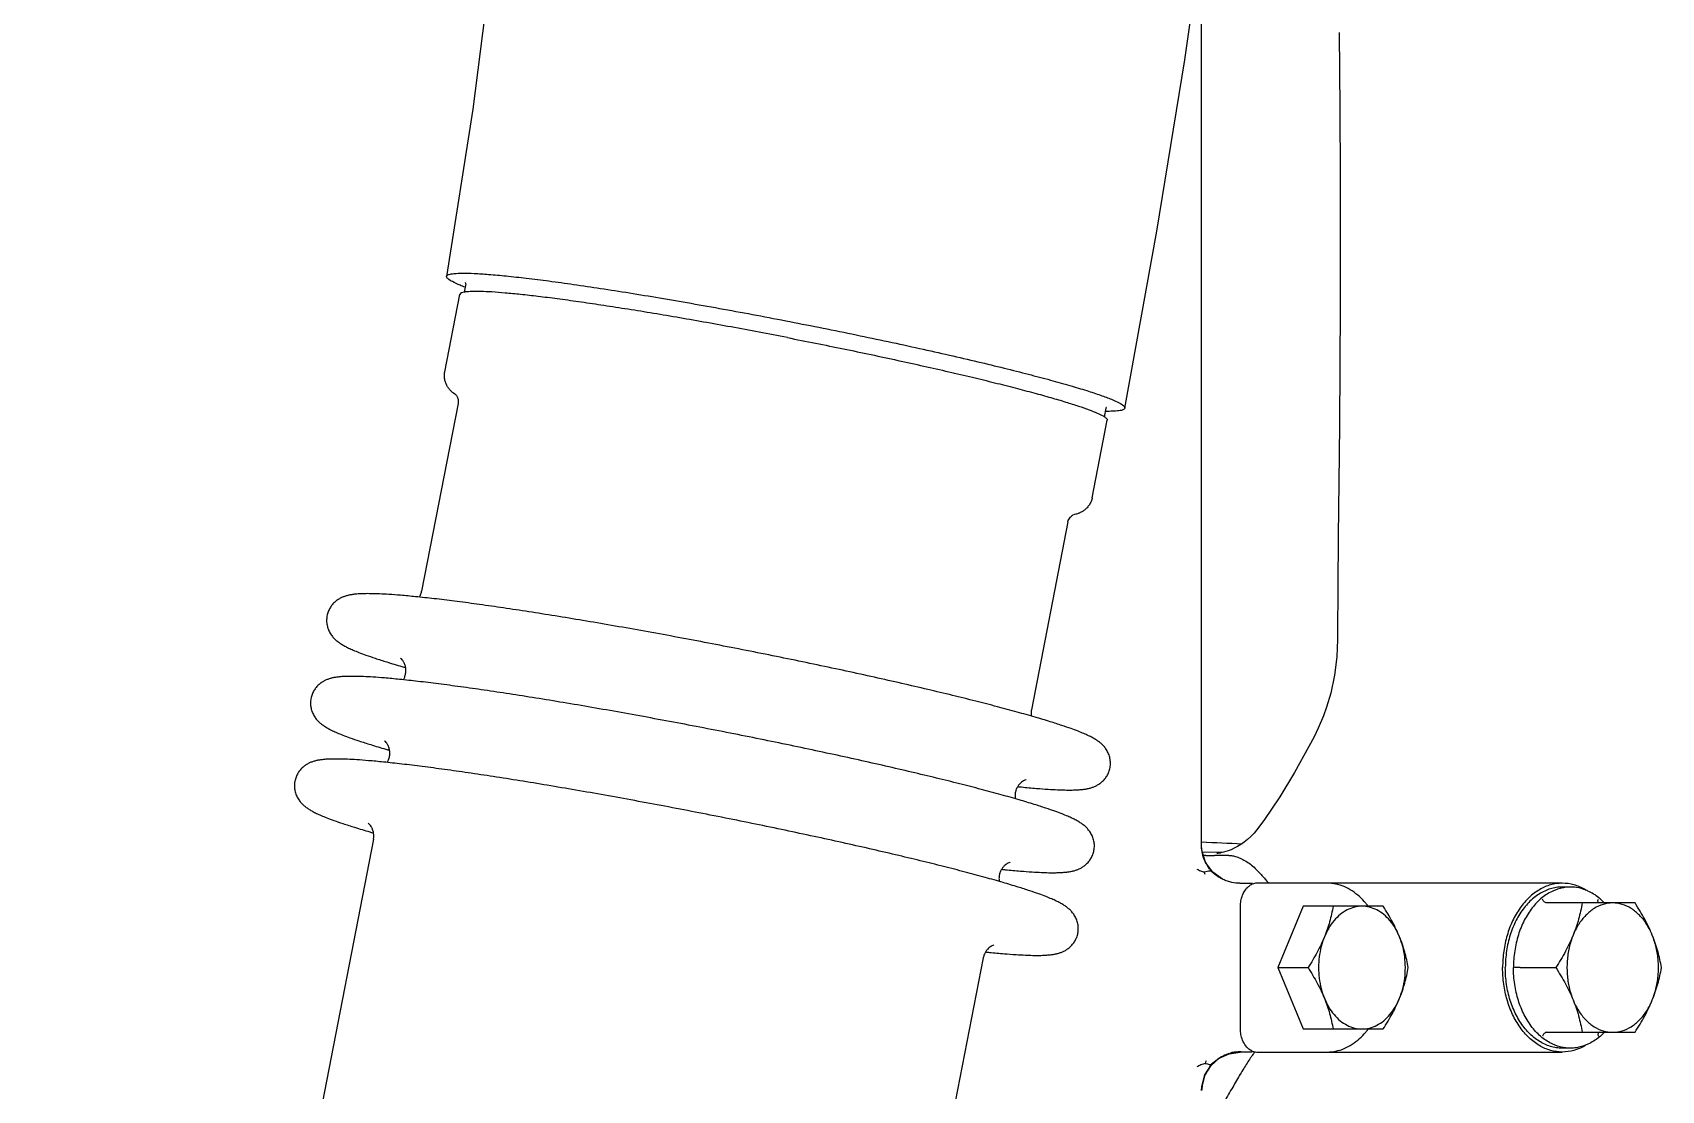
# Model space of a CAD drawing. Header units: millimetres. Extents: x 156850 to 204135, y 56350 to 74150.
# Drawn here: x 174311 to 174523.4, y 61823.5 to 61961.4 of the extents above; entities that cross this region are included whole.
import ezdxf

# ---------------------------------------------------------------- set-up
doc = ezdxf.new("R2010")
doc.units = ezdxf.units.MM
doc.header["$LTSCALE"] = 150
doc.layers.add('-----33 Equipment', color=5, linetype='Continuous')

# ---------------------------------------------------------------- blocks, each defined once
blk = doc.blocks.new('X-2F-PLAN$0$A$C73FA2420')
at = {"color": 0, "linetype": 'Continuous'}
for p, q in [((2101.968649942661, 1282.8440248447), (1873.322454703855, 1327.288342958374)), ((2086.513121317141, 1203.332222985511), (1660.301752186147, 1286.179320675205)), ((2158.796832493623, 1271.797745152784), (2134.301926221699, 1276.559072606207)), ((2162.90703671868, 1273.545594122203), (2172.991002494236, 1271.585469737416)), ((2175.351997024263, 1273.306400907517), (2175.35565325222, 1273.30574167968)), ((2174.365292372881, 1270.808976498491), (2173.273299071356, 1271.021238494024)), ((2174.365292372881, 1270.808976498491), (2174.55730056949, 1270.831093482382)), ((2143.341303868103, 1192.285943293478), (2118.846397596179, 1197.047270746902)), ((2146.497463116306, 1189.125656345685), (2156.581428891863, 1187.165531960898)), ((2158.146527765901, 1187.370665905473), (2157.054534464376, 1187.582927901007)), ((2158.1654048278, 1184.861031462322), (2158.163937508245, 1184.861306941719)), ((2069.21963884565, 1174.823569560715), (2069.737620368833, 1174.798743045016)), ((2069.226675114012, 1174.85777467658), (2069.743336356129, 1174.832345893024)), ((2069.737620368833, 1174.798743045016), (2071.243282221607, 1174.402195085306)), ((2098.947575120954, 1174.336403450812), (2100.56211278541, 1174.844693162129)), ((2099.85202179011, 1174.303214355721), (2099.842473483761, 1174.690017395187)), ((2100.306586870691, 1171.905324432475), (2100.235532526392, 1174.783744474116)), ((2100.56211278541, 1174.844693162129), (2101.231338283862, 1174.889487236098)), ((2101.231354621821, 1174.893502943276), (2101.231354736723, 1174.892464561912)), ((2149.666661743773, 1174.888020050421), (2152.027218094678, 1174.886443374795)), ((2071.243282221607, 1174.402195085306), (2072.480771736242, 1173.626873397501)), ((2072.480771736242, 1173.626873397501), (2073.413927361718, 1172.569749581278)), ((2073.413927361718, 1172.569749581278), (2074.014927186887, 1171.287866342172)), ((2096.771922221524, 1172.145867901214), (2097.667977455305, 1173.394081494829)), ((2096.806289751898, 1172.214976965974), (2097.085153751192, 1172.683772435121)), ((2097.085153751192, 1172.683772435121), (2097.404703202192, 1173.107338896603)), ((2097.667977455305, 1173.394081494829), (2098.947575120954, 1174.336403450812)), ((2099.864281163551, 1171.307409535802), (2099.865638082614, 1173.169195025286)), ((2074.014927186887, 1171.287866342172), (2074.234172356315, 1169.839552488178)), ((2099.864281163551, 1171.307409535802), (2099.864215494599, 1171.296638841683)), ((2074.234195032041, 1168.253986030177), (2074.234195032041, 1169.862825477729)), ((2077.234195033321, 1169.789146746509), (2093.234195030993, 1169.789146746509)), ((2096.234195032041, 1169.892478040711), (2096.234195032041, 1168.214077942306)), ((2074.234195032041, 1167.667826402874), (2074.233949000714, 1127.837837177678)), ((2096.233949000714, 1127.837837177678), (2096.234195032041, 1167.667826402874)), ((2085.234195032041, 1164.903258932813), (2077.234195032041, 1161.637272609107)), ((2085.234195032041, 1164.903258932813), (2085.234195032041, 1160.989091393014)), ((2093.234195032041, 1161.637272609107), (2085.234195032041, 1164.903258932813)), ((2077.234195032041, 1161.637272609107), (2077.234195032041, 1151.19113242178)), ((2093.234195032041, 1151.19113242178), (2093.234195032041, 1161.637272609107)), ((2115.326015311293, 1160.206587384688), (2115.327752693207, 1160.205693059892)), ((2119.183256897843, 1158.577185734408), (2119.175584851298, 1158.579763702874)), ((2128.734719542088, 1157.135041382222), (2127.991327413591, 1157.135041382222)), ((2085.233949000714, 1133.308731033991), (2085.233949000714, 1128.679416443629)), ((2076.801449000719, 1129.86617732473), (2076.801449000719, 1118.351755315613)), ((2093.66644900071, 1118.351755315613), (2093.66644900071, 1129.86617732473)), ((2074.733949000714, 1126.77717700589), (2074.733949000714, 1127.837837177678)), ((2095.733949000714, 1126.77717700589), (2095.733949000714, 1127.837837177678))]:
    blk.add_line(p, q, dxfattribs=at)
for points in [[(2283.285366477328, 1262.651573799085), (2263.967775596539, 1263.423734309326), (2242.032439260278, 1264.880975707783), (2219.760052509839, 1267.010694694414), (2197.165974154603, 1269.863861545105), (2175.352000366547, 1273.306418110617)], [(2158.165403459221, 1184.861024419602), (2181.245777647477, 1180.682574945327), (2203.57598292653, 1177.029426771915), (2225.004546722863, 1173.990117522713), (2245.533397260588, 1171.598915267503), (2265.145386248827, 1169.870432207885), (2283.664073916269, 1168.804803174222)], [(2069.743336356129, 1174.832345893024), (2071.247615303029, 1174.434419754194), (2072.483641418861, 1173.658448126109), (2073.415420392645, 1172.601361819019), (2073.858029027819, 1171.760073523794)], [(2097.404703202192, 1173.107338896603), (2097.756702097249, 1173.484483223525), (2098.133258187328, 1173.815072249796), (2098.528796395636, 1174.097954206925), (2098.936498850817, 1174.333165164804), (2099.331386934966, 1174.515640486788), (2099.698265612824, 1174.650083327375), (2100.112690701848, 1174.764845992613)], [(2100.112593448721, 1174.764583514887), (2100.826069209259, 1174.875783958298), (2101.231401274679, 1174.892024687782)], [(2101.23133927153, 1174.889484149811), (2104.827449466335, 1174.890327209199), (2111.913307119859, 1174.891411647084), (2118.910172506818, 1174.891819102631)], [(2118.910172506818, 1174.891819102631), (2132.342596364673, 1174.891135461628), (2138.631103606778, 1174.890321564279), (2144.536197334179, 1174.889365037379), (2150.014840365271, 1174.888367638807)], [(2150.014840365271, 1174.888367638807), (2165.359618899529, 1174.885390907119), (2171.17660400935, 1174.884309716697), (2177.520336019224, 1174.883507505001), (2182.445399687043, 1174.883075259975), (2187.327876729425, 1174.882717712084), (2197.124257375719, 1174.882349508)], [(2152.027218094678, 1174.886443374795), (2152.81825042353, 1174.885924001283), (2153.611277630902, 1174.885409204813), (2154.40624253382, 1174.884899894125), (2155.203087920905, 1174.884396989073), (2156.001756552258, 1174.883901420515), (2156.802191162249, 1174.883414129319), (2157.604334459873, 1174.8829360659), (2159.213517835829, 1174.88201146893)], [(2159.213517835829, 1174.88201146893), (2160.02044321876, 1174.88156687899), (2160.828847900615, 1174.881135402829), (2161.638674484915, 1174.880718029977), (2162.449865558767, 1174.880315755727), (2163.262363692978, 1174.879929580609), (2164.076111444621, 1174.879560509988), (2164.891051358427, 1174.879209552775), (2166.524277795339, 1174.878566030879)], [(2166.524277795339, 1174.878566030879), (2167.342449357267, 1174.878275497817), (2168.16158316168, 1174.878007140127), (2168.981621711515, 1174.877761976095), (2169.802507506218, 1174.87754102383), (2171.44659081602, 1174.877175820526)], [(2171.44659081602, 1174.877175820526), (2172.269673323375, 1174.877033597382), (2173.093373062904, 1174.876919640228), (2173.917632536497, 1174.876834954484), (2175.567602098919, 1174.876757084276)], [(2175.567602098919, 1174.876757084276), (2176.393206235371, 1174.876763889275), (2177.219158620224, 1174.876799867721), (2178.045411251835, 1174.876863919082), (2179.698625417543, 1174.87707178283)], [(2179.698625417543, 1174.87707178283), (2180.525491099339, 1174.877213340893), (2181.352465313626, 1174.877378465491), (2182.179500178318, 1174.877566008305), (2183.006547819823, 1174.877774814202), (2183.833560367231, 1174.878003721999), (2185.487288680859, 1174.878517175384)], [(2185.487288680859, 1174.878517175384), (2186.313908674056, 1174.878799377126), (2187.140302016749, 1174.879096995108), (2187.966420775396, 1174.87940885179), (2188.792216988513, 1174.879733769281), (2189.617642661207, 1174.880070569518), (2190.442649760284, 1174.880418075481), (2191.267190209008, 1174.880775112484), (2192.091215882101, 1174.881140508107), (2192.9146786005, 1174.881513093482), (2193.73753012612, 1174.881891704281)], [(2197.124257375719, 1174.882349508), (2202.34248191712, 1174.882344016922), (2207.915073856828, 1174.882473622682), (2213.805517353816, 1174.882751725323), (2218.708624883904, 1174.883096336387)], [(2097.809788683779, 1173.626988389995), (2097.819536637282, 1173.688539831084), (2097.813180364319, 1173.768262383295)], [(2103.150090996525, 1167.699892153789), (2102.771085175336, 1168.00785710651), (2102.323928192025, 1168.425469879876), (2101.925527209067, 1168.857971397927), (2101.57457876252, 1169.298954748723), (2101.269292000448, 1169.742265545181), (2101.007723352057, 1170.181462730397), (2100.787643578835, 1170.609750702395), (2100.606925744913, 1171.018757153885), (2100.464799431851, 1171.393782459025), (2100.358118644799, 1171.721638163493), (2100.27975967864, 1172.000950614514), (2100.220995998941, 1172.243242715776), (2100.177090421086, 1172.452936451999), (2100.146791495499, 1172.620550576423), (2100.127781522227, 1172.741457815515), (2100.116785706719, 1172.820819285116), (2100.111158698332, 1172.866255729226), (2100.109467361704, 1172.881174310518)], [(2115.32617197372, 1160.206506717426), (2114.050252132351, 1160.872764172382), (2110.656811509398, 1162.749447326583), (2107.495944347698, 1164.670916926174), (2104.424262115615, 1166.755031490698), (2103.149944194825, 1167.700016220624)], [(2119.175584851298, 1158.579763702874), (2118.072968425113, 1158.976566852187), (2116.468096553232, 1159.651378423092), (2115.327850560658, 1160.205636556784)], [(2127.995044215117, 1157.135042550799), (2125.758760834811, 1157.22598723392), (2123.37052279152, 1157.525437069417), (2121.002647577901, 1158.0348123734), (2119.183292126865, 1158.577290623507)], [(2207.129659217084, 1156.910682141897), (2197.196175017394, 1156.841579613276), (2188.371626216336, 1156.796862363117), (2179.847697792342, 1156.776533926721), (2171.612384500215, 1156.78533653589), (2163.646576375002, 1156.825437094376), (2155.941220197594, 1156.893781292078), (2148.541631442262, 1156.978098254593), (2141.486133974628, 1157.059082369902), (2134.814114403562, 1157.115891350724), (2128.734749521594, 1157.135013941908)]]:
    blk.add_lwpolyline(points, dxfattribs=at)
for points, start_tangent, end_tangent in [([(2105.511064950028, 1240.897422974813), (2106.268932581064, 1244.849060574197), (2107.002072554547, 1248.778653619986), (2107.705684385495, 1252.660540179291), (2108.375155456015, 1256.469399751222), (2109.006098101381, 1260.180473720829), (2109.594392205239, 1263.769844615308), (2110.136196888052, 1267.214563640824), (2110.627961990773, 1270.492801772314), (2111.066466626129, 1273.584249596577), (2111.448959225439, 1276.471523727989), (2111.772793618147, 1279.138216535386), (2112.033116375445, 1281.546627933101), (2112.213710573851, 1283.503235391225), (2112.327398778521, 1285.028993497719), (2112.393391458085, 1286.23804010218), (2112.424201778951, 1287.204582912324), (2112.428624397609, 1287.988496259495), (2112.412384442519, 1288.634492682409), (2112.378616170958, 1289.180328820192), (2112.327988672303, 1289.655681558128), (2112.258309915429, 1290.086376697698), (2112.164409666671, 1290.492334789305), (2112.03533423203, 1290.895142449473), (2111.873896262259, 1291.269577818806), (2111.660514430027, 1291.644810797705), (2111.373226851225, 1292.026255014294), (2110.988177883322, 1292.402986608911), (2110.57209502405, 1292.696481042774), (2110.078729394008, 1292.934793648717), (2109.511391141335, 1293.092835495772), (2108.902940712869, 1293.143487637921), (2108.305078926263, 1293.079397951718), (2107.714260893175, 1292.899575323623), (2107.181970373727, 1292.62300032581), (2106.761213400052, 1292.308984096511), (2106.419258105569, 1291.974555538676), (2106.114132146584, 1291.600978494389), (2105.850035747397, 1291.209981332126), (2105.598552974639, 1290.774205711496), (2105.345593624981, 1290.273607318813), (2105.074911465403, 1289.6735719032), (2104.772895028815, 1288.934459975688), (2104.425182376872, 1288.005514844903), (2104.015992169734, 1286.82252852543), (2103.525079732179, 1285.297149843827), (2102.934148782166, 1283.334701251995), (2102.791195840691, 1282.842007541913)], (0.1908089953759752, 0.9816271834477742), (-0.2769832341263943, -0.9608747514705566)), ([(2116.288823709707, 1238.802438895276), (2117.046691340627, 1242.754076494719), (2117.779831314227, 1246.683669540507), (2118.483443145058, 1250.565556099813), (2119.152914215694, 1254.374415671628), (2119.783856860944, 1258.085489641293), (2120.372150964919, 1261.67486053583), (2120.913955647615, 1265.119579561288), (2121.405720750452, 1268.397817692778), (2121.844225385925, 1271.489265517099), (2122.226717985119, 1274.376539648511), (2122.550552377827, 1277.043232455908), (2122.810875135125, 1279.451643853623), (2122.991469333414, 1281.40825131163), (2123.105157538201, 1282.934009418124), (2123.171150217764, 1284.143056022702), (2123.20196053863, 1285.109598832787), (2123.206383157172, 1285.8935121799), (2123.190143202199, 1286.539508602873), (2123.156374930637, 1287.085344740713), (2123.105747431982, 1287.560697478591), (2123.036068675108, 1287.99139261822), (2122.942168426351, 1288.397350709711), (2122.81309299171, 1288.800158369995), (2122.651655021822, 1289.174593739212), (2122.438273189706, 1289.549826718227), (2122.150985610904, 1289.931270934816), (2121.765936643002, 1290.308002529375), (2121.349853783729, 1290.601496963296), (2120.856488153571, 1290.839809569181), (2120.289149901015, 1290.997851416294), (2119.680699472548, 1291.048503558384), (2119.082837685826, 1290.984413872182), (2118.492019652738, 1290.804591244087), (2117.959729133407, 1290.528016246331), (2117.538972159615, 1290.214000016917), (2117.197016865131, 1289.879571459198), (2116.891890906263, 1289.505994414911), (2116.62779450696, 1289.114997252589), (2116.376311734319, 1288.679221632017), (2116.12335238466, 1288.178623239277), (2115.852670224966, 1287.578587823722), (2115.55065378861, 1286.839475896209), (2115.202941136551, 1285.910530765424), (2114.793750929413, 1284.727544445894), (2114.302838491742, 1283.202165764291), (2113.711907541845, 1281.239717172517), (2113.569633043138, 1280.749376957829)], (0.1908089953756603, 0.9816271834478233), (-0.2769988600653885, -0.9608702469752473)), ([(2127.066582469386, 1236.707454815798), (2127.824450100423, 1240.659092415182), (2128.557590073906, 1244.588685461029), (2129.261201904737, 1248.470572020218), (2129.930672975257, 1252.279431592091), (2130.561615620623, 1255.990505561815), (2131.149909724598, 1259.579876456293), (2131.691714407294, 1263.024595481809), (2132.183479510015, 1266.302833613299), (2132.621984145488, 1269.394281437621), (2133.004476744682, 1272.281555568974), (2133.328311137389, 1274.94824837643), (2133.588633894804, 1277.356659774028), (2133.76922809321, 1279.313267232093), (2133.882916297764, 1280.839025338588), (2133.948908977327, 1282.048071943223), (2133.97971929831, 1283.014614753309), (2133.984141916735, 1283.798528100422), (2133.967901961762, 1284.444524523395), (2133.934133690316, 1284.990360661119), (2133.883506191545, 1285.465713399113), (2133.813827434671, 1285.896408538683), (2133.71992718603, 1286.302366630174), (2133.590851751273, 1286.705174290517), (2133.429413781618, 1287.079609659675), (2133.216031949385, 1287.45484263869), (2132.928744370467, 1287.836286855279), (2132.543695402564, 1288.213018449896), (2132.127612543409, 1288.506512883818), (2131.634246913251, 1288.744825489703), (2131.066908660694, 1288.902867336816), (2130.458458232228, 1288.953519478906), (2129.860596445506, 1288.889429792587), (2129.269778412418, 1288.709607164608), (2128.73748789297, 1288.433032166795), (2128.316730919294, 1288.11901593738), (2127.974775624927, 1287.784587379603), (2127.669649665826, 1287.411010335374), (2127.405553266522, 1287.020013173111), (2127.154070493998, 1286.584237552481), (2126.901111144223, 1286.083639159799), (2126.630428984528, 1285.483603744127), (2126.328412548173, 1284.744491816673), (2125.98069989623, 1283.815546685888), (2125.571509689093, 1282.632560366415), (2125.080597251421, 1281.107181684813), (2124.489666301524, 1279.14473309298), (2124.347391802818, 1278.654392878176)], (0.1908089953773314, 0.9816271834476047), (-0.2769988600635195, -0.9608702469759384)), ([(2101.968649942661, 1282.8440248447), (2102.461537700496, 1282.801539127191), (2102.913768087863, 1282.855396664119), (2103.318147517974, 1282.985376242897), (2103.633693062002, 1283.152755117917), (2103.858238614979, 1283.320410428802), (2103.996643122751, 1283.454846257519), (2104.050244943122, 1283.520774926525)], (0.9816271834431967, -0.1908089953924179), (0.6430879171375978, 0.7657923549031102)), ([(2111.978171253344, 1281.046403170389), (2112.341720658704, 1280.866376125778), (2112.798308349214, 1280.739558462112), (2113.287518354016, 1280.708028599387), (2113.746138345916, 1280.773178418109), (2114.173809501342, 1280.925649980491), (2114.491974238888, 1281.112291247176), (2114.695864464156, 1281.279750177113), (2114.810709448415, 1281.401565692795), (2114.81127016875, 1281.401344076381)], (0.8530303711324689, -0.5218612707653985), (0.7907857293673164, -0.612093074044837)), ([(2122.755930013023, 1278.95141909091), (2123.119479418383, 1278.771392046299), (2123.576067108894, 1278.644574382517), (2124.065277113696, 1278.613044519792), (2124.523897105712, 1278.67819433863), (2124.951568261022, 1278.830665900896), (2125.269732998451, 1279.017307167698), (2125.473623223719, 1279.184766097576), (2125.588468208211, 1279.306581613317), (2125.589028928429, 1279.306359996903)], (0.8530303711324689, -0.5218612707653985), (0.7907857288163916, -0.612093074215723)), ([(2133.532129743835, 1276.857321796415), (2133.841271252488, 1276.699118155229), (2134.301926221699, 1276.559072606207)], (0.8529739246069195, -0.5219535266111431), (0.9816271834460977, -0.1908089953924176)), ([(2159.905036736047, 1272.109541387879), (2160.101857272792, 1272.385781686287), (2160.364917241153, 1272.691931007721), (2160.676916254102, 1272.977237968531), (2161.041938610724, 1273.226535578026), (2161.452106105513, 1273.420705380791), (2161.908596171765, 1273.548536797694), (2162.401419955189, 1273.59432511311), (2162.90703671868, 1273.545594122203)], (0.5508130615355575, 0.8346286427159539), (0.9816271834477818, -0.1908089953801612)), ([(2175.35565325222, 1273.30574167968), (2175.578587199911, 1273.039578514581), (2175.716730000102, 1272.348243068031), (2175.768698990811, 1271.240729917714), (2175.733807583107, 1269.72916028992), (2175.611923174234, 1267.824389941699), (2175.404354288359, 1265.541608494997), (2175.11428618175, 1262.913454681984), (2174.746150639607, 1259.977535964514), (2174.301411003224, 1256.745342662209), (2173.78173409577, 1253.229102359503), (2173.193675501621, 1249.474582558789), (2172.544955434976, 1245.53192608658), (2171.839699069038, 1241.427207560919), (2171.084154921933, 1237.195977476484), (2170.286977129756, 1232.886519703781), (2169.457287482102, 1228.548481669684)], (0.9811921918808219, -0.193033371714855), (-0.1908135114432899, -0.9816263056024129)), ([(2173.939927452477, 1270.893628643011), (2174.199835733394, 1271.549381693418), (2174.66268331802, 1272.555658259778), (2175.049505042145, 1273.143695831881), (2175.352000641637, 1273.306421515124)], (0.3526817980253194, 0.93574331381127), (0.9849408165239361, -0.1728918388509901)), ([(2159.812828490743, 1272.022956102795), (2159.660104933428, 1271.923333444691), (2159.435723093455, 1271.829896601208), (2159.141086696298, 1271.776029508677), (2158.796832493623, 1271.797745152784)], (-0.7452490547743362, -0.6667862073831887), (-0.9816271834566535, 0.1908089953363743)), ([(2159.905321278842, 1272.110055872996), (2159.812828490743, 1272.022956102795)], (-0.8199721982599986, -0.5724033491173203), (-0.7452490548368216, -0.666786207313403)), ([(2167.36307264748, 1228.874610597792), (2168.068361216574, 1232.555357826175), (2168.748670676374, 1236.21190442302), (2169.398823461146, 1239.816421860713), (2170.013871515635, 1243.341477585083), (2170.589133952744, 1246.7602437936), (2171.120232678019, 1250.046701611078), (2171.603125709575, 1253.17583910923), (2172.034137939685, 1256.123841662076), (2172.409989104955, 1258.868273190397), (2172.727818751242, 1261.388246912917), (2172.985208003083, 1263.66458430799), (2173.180197972804, 1265.679961073678), (2173.311304668779, 1267.419038975786), (2173.377530290163, 1268.868582581519), (2173.37837081973, 1270.017559988599), (2173.313819860923, 1270.857226785389), (2173.292997123441, 1271.02430225251)], (0.1908089953776533, 0.9816271834474091), (-0.1536882487617046, 0.9881193866073471)), ([(2173.292997123441, 1271.02430225251), (2173.184368685121, 1271.381192600413), (2172.991002494236, 1271.585469737416)], (-0.1536882486982374, 0.988119386618816), (-0.9816271834511765, 0.1908089953586861)), ([(2087.276869496796, 1203.029258323309), (2087.226413644035, 1202.534635817574), (2087.04581944563, 1200.578028359509), (2086.932131241076, 1199.052270253014), (2086.866138561512, 1197.843223648379), (2086.83532824053, 1196.87668083841), (2086.830905622104, 1196.09276749118), (2086.847145577078, 1195.446771068207), (2086.880913848523, 1194.900934930483), (2086.931541347294, 1194.425582192489), (2087.001220104168, 1193.994887052919), (2087.095120352926, 1193.588928961428), (2087.224195787567, 1193.186121301085), (2087.385633757222, 1192.811685931927), (2087.599015589454, 1192.436452953028), (2087.886303168372, 1192.055008736323), (2088.271352136275, 1191.678277141706), (2088.687434995431, 1191.384782707784), (2089.180800625589, 1191.146470101899), (2089.748138878145, 1190.988428254903), (2090.356589306728, 1190.937776112813), (2090.954451093334, 1191.001865799015), (2091.545269126422, 1191.18168842711), (2092.07755964587, 1191.458263424807), (2092.498316619545, 1191.772279654222), (2092.840271914029, 1192.106708211999), (2093.145397873013, 1192.480285256228), (2093.409494272317, 1192.871282418491), (2093.660977044841, 1193.30705803918), (2093.913936394616, 1193.80765643192), (2094.184618554311, 1194.407691847475), (2094.486634990666, 1195.146803774929), (2094.834347642725, 1196.075748905714), (2095.243537849747, 1197.258735225303), (2095.734450287418, 1198.784113906906), (2096.325381237315, 1200.74656249868), (2096.990531668416, 1203.091675756208), (2097.689378158655, 1205.68584610062), (2098.416457455838, 1208.506526334793), (2099.168162511196, 1211.537850035005), (2099.940401783562, 1214.762138157501), (2100.72858706431, 1218.159471812716), (2101.527833047556, 1221.708271207579), (2102.333105437108, 1225.385815462505), (2103.139266353683, 1229.168384428311), (2103.941110442043, 1233.031377049512), (2104.733430340071, 1236.949587392388), (2105.511064950028, 1240.897422974813)], (-0.1031569741731273, -0.9946650887003899), (0.1908089953770143, 0.9816271834475473)), ([(2098.055061077699, 1200.938447047782), (2098.004172403715, 1200.439651738096), (2097.823578205425, 1198.48304428003), (2097.709890000639, 1196.957286173478), (2097.643897321075, 1195.7482395689), (2097.613087000325, 1194.781696758873), (2097.608664381667, 1193.997783411702), (2097.624904336641, 1193.351786988729), (2097.658672608202, 1192.805950851005), (2097.709300106857, 1192.330598113011), (2097.778978863731, 1191.899902973382), (2097.872879112489, 1191.493944881891), (2098.00195454713, 1191.091137221607), (2098.163392517017, 1190.716701852391), (2098.376774349133, 1190.341468873376), (2098.664061927935, 1189.960024656786), (2099.049110895838, 1189.583293062227), (2099.465193755226, 1189.289798628306), (2099.958559385268, 1189.051486022421), (2100.525897637825, 1188.893444175425), (2101.134348066291, 1188.842792033218), (2101.732209853013, 1188.906881719478), (2102.323027886101, 1189.086704347574), (2102.855318405433, 1189.363279345329), (2103.276075379224, 1189.677295574686), (2103.618030673708, 1190.011724132521), (2103.923156632576, 1190.385301176691), (2104.18725303188, 1190.776298339013), (2104.438735804521, 1191.212073959585), (2104.691695154179, 1191.712672352325), (2104.962377313874, 1192.312707767996), (2105.264393750229, 1193.051819695393), (2105.612106402288, 1193.980764826178), (2106.021296609426, 1195.163751145825), (2106.512209047098, 1196.689129827428), (2107.103139996994, 1198.651578419202), (2107.768290427979, 1200.99669167673), (2108.467136918218, 1203.590862021083), (2109.194216215517, 1206.411542255315), (2109.945921270759, 1209.442865955527), (2110.718160543125, 1212.667154078023), (2111.506345823873, 1216.06448773318), (2112.305591807235, 1219.613287128101), (2113.110864196671, 1223.290831383027), (2113.917025113245, 1227.073400348774), (2114.718869201723, 1230.936392969976), (2115.511189099634, 1234.85460331291), (2116.288823709707, 1238.802438895276)], (-0.1031846616232791, -0.9946622168385485), (0.1908089953766213, 0.9816271834476843)), ([(2108.832819837262, 1198.843462968303), (2108.781931163394, 1198.344667658617), (2108.601336964988, 1196.388060200494), (2108.487648760318, 1194.862302093999), (2108.421656080754, 1193.653255489422), (2108.390845759888, 1192.686712679395), (2108.38642314123, 1191.902799332223), (2108.40266309632, 1191.256802909193), (2108.436431367882, 1190.710966771527), (2108.487058866536, 1190.235614033474), (2108.55673762341, 1189.804918893904), (2108.650637872168, 1189.398960802413), (2108.779713306809, 1188.996153142129), (2108.94115127658, 1188.621717772912), (2109.154533108813, 1188.246484793897), (2109.441820687614, 1187.865040577308), (2109.826869655517, 1187.488308982691), (2110.242952514789, 1187.194814548828), (2110.736318144831, 1186.956501942885), (2111.303656397504, 1186.798460095888), (2111.91210682597, 1186.747807953681), (2112.509968612576, 1186.81189764), (2113.100786645664, 1186.991720267979), (2113.633077165112, 1187.268295265792), (2114.053834138787, 1187.582311495207), (2114.395789433271, 1187.916740052984), (2114.700915392255, 1188.290317097213), (2114.965011791443, 1188.681314259476), (2115.2164945642, 1189.117089880107), (2115.469453913858, 1189.617688272789), (2115.740136073553, 1190.217723688518), (2116.042152510025, 1190.956835615914), (2116.389865161967, 1191.885780746699), (2116.799055369105, 1193.068767066288), (2117.289967806661, 1194.594145747891), (2117.880898756674, 1196.556594339723), (2118.546049187658, 1198.901707597193), (2119.244895678014, 1201.495877941605), (2119.97197497508, 1204.316558175778), (2120.723680030438, 1207.34788187599), (2121.495919302804, 1210.572169998486), (2122.284104583552, 1213.969503653701), (2123.083350566914, 1217.518303048622), (2123.888622956234, 1221.19584730349), (2124.694783872925, 1224.978416269296), (2125.496627961402, 1228.841408890497), (2126.28894785943, 1232.759619233373), (2127.066582469386, 1236.707454815798)], (-0.1031846616229899, -0.994662216838861), (0.1908089953766753, 0.9816271834477168)), ([(2167.36307264748, 1228.874610597792), (2166.638172641047, 1225.197675446572), (2165.899178123916, 1221.552536069416), (2165.151713290834, 1217.966934177792), (2164.401466800249, 1214.468158367206), (2163.654148481088, 1211.082836434187), (2162.91544587689, 1207.836732722819), (2162.190980960615, 1204.754552042403), (2161.48626734782, 1201.85975164891), (2160.806668334408, 1199.174362721213), (2160.157356079319, 1196.718822690716), (2159.543272240786, 1194.511819699605), (2158.969090367784, 1192.570150373329), (2158.439180330955, 1190.908591987798), (2157.957575065782, 1189.539790005714), (2157.52793987887, 1188.47416183661), (2157.153544553672, 1187.719817554287), (2157.071650476079, 1187.572708213411)], (-0.1908089953775943, -0.9816271834473842), (-0.5126533001942908, -0.8585957103305919)), ([(2169.457287482102, 1228.548481669684), (2168.60153949447, 1224.215897232294), (2167.726340242079, 1219.921913971601), (2166.841854359605, 1215.716110904177), (2165.958180803224, 1211.646668704227), (2165.082870046957, 1207.749002140597), (2164.22186239541, 1204.048804369522), (2163.386774146813, 1200.595401557104), (2162.58866669843, 1197.433646548481), (2161.830566813122, 1194.575453056488), (2161.115395840257, 1192.031910284422), (2160.453106581117, 1189.839447007398), (2159.852958441013, 1188.029475540097), (2159.319426824222, 1186.616579028079), (2158.856711493689, 1185.610803781077), (2158.469998609857, 1185.023127892287), (2158.165403394029, 1184.86102387018)], (-0.1908135114469208, -0.9816263056017135), (-0.9826325893003633, 0.1855618345624993)), ([(2088.191567213624, 1201.9343640437), (2088.133814732428, 1202.082853406202), (2088.035657847882, 1202.275799562223), (2087.880028467276, 1202.504531389801), (2087.649819611339, 1202.755387900979), (2087.347976685851, 1202.992614064715), (2086.973776286351, 1203.192177436373), (2086.513121317141, 1203.332222985511)], (-0.9829843311393238, -0.1836894246609916), (-0.9816271834450638, 0.190808995390332)), ([(2098.97025747702, 1199.83055984939), (2098.903385840007, 1200.006453472713), (2098.804377601598, 1200.196122288995), (2098.641159771709, 1200.43052137841), (2098.390882889624, 1200.693910754286), (2098.078494885471, 1200.927886209916), (2097.695568120456, 1201.119903545303), (2097.238980429946, 1201.246721209085), (2096.749770425144, 1201.27825107181), (2096.46296998777, 1201.248123936704)], (-0.9774877639422281, -0.2109921120393391), (-0.986374579239081, -0.1645150127884537)), ([(2109.748016236583, 1197.735575769912), (2109.681144599686, 1197.911469393177), (2109.582136361161, 1198.101138209517), (2109.418918531272, 1198.335537298874), (2109.168641649187, 1198.598926674807), (2108.85625364515, 1198.83290213038), (2108.473326880136, 1199.024919465824), (2108.016739189625, 1199.151737129607), (2107.527529184823, 1199.183266992273), (2107.240728747332, 1199.153139857226)], (-0.9774877639395152, -0.2109921120379832), (-0.9863745792375975, -0.1645150127873726)), ([(2118.846397596179, 1197.047270746902), (2118.353509838344, 1197.089756464411), (2118.019421385718, 1197.058904562902)], (-0.9816271834569847, 0.1908089953331288), (-0.9863273465777314, -0.1647979532364477)), ([(2143.341303868103, 1192.285943293478), (2143.668150822166, 1192.177347325487), (2143.921718243975, 1192.016727899783), (2144.09493217722, 1191.845795364818), (2144.199099921389, 1191.696276919916)], (0.9816271834392303, -0.1908089954230098), (0.5749414376168285, -0.8181945632408425)), ([(2144.199099921389, 1191.696276919916), (2144.240304251551, 1191.641451396514), (2144.270835956326, 1191.606718233612)], (0.5749414372286474, -0.8181945635122296), (0.68962444825133, -0.7241671909013652)), ([(2146.497463116306, 1189.125656345685), (2146.013319795718, 1189.268707828189), (2145.572669656598, 1189.495641955407), (2145.195409836248, 1189.786338969599), (2144.886872233124, 1190.121213587699), (2144.641808709479, 1190.489523476514), (2144.459701833432, 1190.87079278141), (2144.330789824016, 1191.252673197829), (2144.250776418136, 1191.587844821624)], (-0.9816271834492722, 0.190808995373817), (-0.1968553760250805, 0.98043253767372)), ([(2157.071650476079, 1187.572708213411), (2156.837238464621, 1187.282498174172), (2156.581428891863, 1187.165531960898)], (-0.5126533002184351, -0.8585957103164629), (-0.9816271834500925, 0.1908089953579694)), ([(2158.163937508245, 1184.861306941719), (2157.941078180331, 1185.127523330622), (2157.802971701836, 1185.81872593693), (2157.751002173871, 1186.925928795303), (2157.752136572613, 1187.445387324027)], (-0.9810729351174291, 0.1936385704879994), (0.01542375347898577, 0.9998810468400331)), ([(2158.303182463744, 1187.319978274987), (2158.319103349, 1187.274798987375), (2158.146527765901, 1187.370665905473)], (0.3949294910852006, -0.9187114329628215), (-0.9816271834408368, 0.1908089953974582)), ([(2073.792942295899, 1168.269246021926), (2073.417827214696, 1168.52311679913), (2072.771996265394, 1168.943075250601), (2072.078958218917, 1169.376499879814), (2071.333998676739, 1169.82859066769), (2070.5323956348, 1170.30378065753), (2069.667734720046, 1170.806997346692), (2068.723712979117, 1171.348407536279), (2067.680689648492, 1171.939487654075), (2066.519705077284, 1172.590745842783), (2065.222838084563, 1173.311382617103), (2063.774135472719, 1174.108288198709), (2062.493690304924, 1174.804713454796)], (-0.8234764523704364, 0.5673504493616206), (-0.8796999832986493, 0.4755291151811659)), ([(2070.177300244919, 1174.743839464791), (2069.318519054097, 1174.83358683181)], (-0.9820082300085705, 0.1888381216657939), (-0.999849943080442, 0.01732314413996284)), ([(2070.496948309359, 1174.67158372968), (2070.177300244919, 1174.743839464791)], (-0.9677486597896315, 0.2519177077406258), (-0.9820082300351235, 0.1888381215229084)), ([(2070.915770638618, 1174.542887515214), (2070.496948309359, 1174.67158372968)], (-0.9421571939070719, 0.3351713322584017), (-0.967748659797847, 0.2519177077162887)), ([(2071.059736006544, 1174.489154603798), (2070.915770638618, 1174.542887515214)], (-0.9313482857200865, 0.3641296069992767), (-0.9421571938556954, 0.3351713323946038)), ([(2071.687621167861, 1174.191214993887), (2071.168194423895, 1174.445262920111), (2071.059736006544, 1174.489154603798)], (-0.8712519815001111, 0.4908360059459138), (-0.9313482856530219, 0.364129607171983)), ([(2072.75183687557, 1174.407863777014), (2072.546399585088, 1174.944910393795), (2072.298132690717, 1175.463993651676)], (-0.3257978299836094, 0.9454394607682103), (-0.4719765113406513, 0.8816111233096918)), ([(2097.374220487196, 1174.384847376205), (2097.686312294914, 1174.508959978004)], (0.7441003602470068, 0.6680678512535236), (0.9509676434638533, 0.3092903831137457)), ([(2098.074046045542, 1175.493672223703), (2097.86228425568, 1175.007296801778), (2097.686312294914, 1174.508959978004)], (-0.4342888602578469, -0.9007736596153029), (-0.3047568233477676, -0.9524301961945091)), ([(2097.763690095744, 1174.122158373182), (2097.686312294914, 1174.508959978004)], (-0.2049853870849676, 0.9787650336420088), (-0.1767151734238321, 0.9842620319207344)), ([(2101.231668327586, 1174.88999396679), (2101.231298368191, 1174.892012878205)], (-0.1826791317252641, 0.9831725865568564), (-0.1779287852298199, 0.9840433666771794)), ([(2101.231749082217, 1174.889560711279), (2101.231465809513, 1174.891092330625)], (-0.1837963011733536, 0.9829643531499602), (-0.1800075552939356, 0.9836652274451472)), ([(2101.623397407471, 1174.870769226574), (2101.387396358419, 1169.566666985978)], (-0.04505362582768193, -0.9989845698506351), (-0.04386460512575472, -0.999037484991017)), ([(2071.969121456728, 1174.020184870227), (2071.687621167861, 1174.191214993887)], (-0.837101797492612, 0.5470471466284096), (-0.8712519814563322, 0.4908360060220528)), ([(2072.172841598862, 1173.879768496205), (2071.969121456728, 1174.020184870227)], (-0.8091302272694091, 0.587629369003792), (-0.837101797570439, 0.5470471465105597)), ([(2072.252004784648, 1173.821081081987), (2072.172841598862, 1173.879768496205)], (-0.7974398965948221, 0.603398385244325), (-0.8091302274346135, 0.5876293687844004)), ([(2072.352472796803, 1173.743037672422), (2072.252004784648, 1173.821081081987)], (-0.7818843639594659, 0.6234234848027592), (-0.7974398964716741, 0.6033983854137357)), ([(2072.934682559804, 1173.197286846), (2072.764596267836, 1173.375441079726), (2072.352472796803, 1173.743037672422)], (-0.6724487286319168, 0.7401437072343902), (-0.7818843639561289, 0.6234234848017678)), ([(2072.75183687557, 1174.407863777014), (2072.674430797808, 1174.08995640988), (2072.611534299329, 1173.626166611211)], (-0.2129298873611175, -0.977067481328667), (0.3127768924773636, -0.9498266239328901)), ([(2072.626242826111, 1173.583079904201), (2072.807981798309, 1173.391567271203)], (0.7034974240627031, -0.7106978080320255), (0.672808556135776, -0.7398166305154104)), ([(2073.085869823932, 1174.286448174389), (2072.75183687557, 1174.407863777014)], (-0.8065117367313533, 0.5912180803324616), (-0.9550160853492836, 0.296554003047838)), ([(2072.807981798309, 1173.391567271203), (2073.513068280881, 1172.441593388212), (2073.854787514778, 1171.75831930642)], (0.6728085561991859, -0.7398166304597258), (0.3815482466246317, -0.9243489251889164)), ([(2073.16684275039, 1172.922517194587), (2072.934682559804, 1173.197286846)], (-0.6175544739311214, 0.7865281124834622), (-0.6724487287355774, 0.7401437071424546)), ([(2073.279062232818, 1172.774001276004), (2073.16684275039, 1172.922517194587)], (-0.5879589611372682, 0.8088907590098462), (-0.6175544740824774, 0.7865281123660632)), ([(2073.357315555797, 1172.663226984092), (2073.279062232818, 1172.774001276004)], (-0.5658887580388281, 0.8244816029054313), (-0.5879589614382078, 0.8088907587904414)), ([(2073.810704692383, 1171.849199279677), (2073.357315555797, 1172.663226984092)], (-0.4025142972220053, 0.9154136991173261), (-0.5658887581615383, 0.8244816028178188)), ([(2096.833832991892, 1172.27061245119), (2096.893833075301, 1172.382122825191)], (0.4639012436333156, 0.8858869206354322), (0.4836683186481496, 0.87525136820126)), ([(2096.893833075301, 1172.382122825191), (2096.936429984518, 1172.457833326014)], (0.4836683189207203, 0.8752513680522961), (0.4969820221867629, 0.8677608366454678)), ([(2096.936429984518, 1172.457833326014), (2096.995565613033, 1172.558688278194)], (0.496982022110651, 0.8677608366967124), (0.5145390707312676, 0.857466935041769)), ([(2096.995565613033, 1172.558688278194), (2097.458250225289, 1173.222972687799)], (0.51453907040362, 0.8574669352393667), (0.6243694409691453, 0.7811291834160468)), ([(2097.458250225289, 1173.222972687799), (2097.759226095513, 1173.572881931905)], (0.624369441044241, 0.7811291833571848), (0.6786529687050561, 0.734459085359706)), ([(2097.759226095513, 1173.572881931905), (2097.809788683779, 1173.626988389995)], (0.6786529687987924, 0.7344590852643708), (0.6868670819667658, 0.7267830568468374)), ([(2097.813180364319, 1173.768262383295), (2097.763690095744, 1174.122158373182)], (-0.004313034115608351, 0.9999906988254352), (-0.2049853871151706, 0.9787650336362955)), ([(2099.85202179011, 1174.303214355721), (2099.854757955996, 1174.181121764821), (2099.857370632002, 1174.041997327295), (2099.859760129009, 1173.891188334499), (2099.861833212315, 1173.734638917085), (2099.863511962001, 1173.578318976506), (2099.864732579328, 1173.428272408899), (2099.86545018258, 1173.290136996598), (2099.865638082614, 1173.169195025286)], (0.02467767196871902, -0.9996954598817067), (-0.0007288264844276076, -0.9999997344049069)), ([(2073.978626288124, 1171.412219062389), (2073.839382782928, 1171.782653256028), (2073.810704692383, 1171.849199279677)], (-0.314414299748689, 0.9492858621684536), (-0.4025142971915187, 0.915413699135125)), ([(2073.854787514778, 1171.75831930642), (2074.053293011617, 1171.182190417312), (2074.084666801966, 1171.063670350006)], (0.3815482466443849, -0.9243489251806694), (0.2439182171425336, -0.9697958049752551)), ([(2074.006619756576, 1171.325044302503), (2073.978626288124, 1171.412219062389)], (-0.2970535166074947, 0.9548608318875618), (-0.3144142993904526, 0.9492858622877187)), ([(2074.084666801966, 1171.063670350006), (2074.234195032041, 1169.862825477729)], (0.243918217102871, -0.9697958049845617), (0, -0.9999999999998)), ([(2074.21446812409, 1170.446013199573), (2074.117768564611, 1171.066536585975)], (-0.112286835347704, 0.993675835777662), (-0.2253575941844173, 0.9742761183278327)), ([(2074.260925269336, 1169.870130661177), (2074.21446812409, 1170.446013199573)], (-0.02691937959474497, 0.9996376078365313), (-0.1122868353772296, 0.9936758357734367)), ([(2099.836606348632, 1170.950390438724), (2099.723379745963, 1170.428765404213), (2099.505951667204, 1169.83296006493), (2099.168192136334, 1169.18123079912), (2098.709122327622, 1168.509224256093), (2098.169450702728, 1167.875865488604), (2097.634933176916, 1167.341387072403), (2097.131651082775, 1166.886270980875), (2096.663501900737, 1166.48302221112), (2096.234157633269, 1166.112731036323)], (-0.1385043680841212, -0.9903618227811424), (-0.7512849303523133, -0.659977994653133)), ([(2096.234195032041, 1169.892478040711), (2096.341089018038, 1170.910499450692)], (0, 1.000000000000141), (0.2058404181813906, 0.9785855722640667)), ([(2096.341089018038, 1170.910499450692), (2096.409735774971, 1171.19556168362)], (0.2058404181329871, 0.9785855722743458), (0.262193404690324, 0.9650153462707884)), ([(2096.409735774971, 1171.19556168362), (2096.613537123892, 1171.79672781541)], (0.2621934045980692, 0.965015346294775), (0.3775958457328923, 0.925970505623566)), ([(2096.613537123892, 1171.79672781541), (2096.833832991892, 1172.27061245119)], (0.3775958456655641, 0.9259705056505881), (0.4639012434231216, 0.8858869207467736)), ([(2099.864215455716, 1171.296634239377), (2099.860315744299, 1171.186045800219), (2099.851104191039, 1171.070574174519), (2099.836606348632, 1170.950390438724)], (-0.01145979592586367, -0.999934334382949), (-0.1384922604814849, -0.9903635159804356)), ([(2074.016022844124, 1168.113695030799), (2073.792942295899, 1168.269246021926)], (-0.8169148297059091, 0.5767583211416888), (-0.8234764524127276, 0.567350449299816)), ([(2074.235966392676, 1167.956275442208), (2074.016022844124, 1168.113695030799)], (-0.8091770674685507, 0.587564867471012), (-0.8169148296414364, 0.576758321229277)), ([(2074.351012971718, 1168.253986030177), (2074.234195032041, 1167.667826402874)], (-0.3766170578692896, -0.9263690364656644), (0, -0.9999999999995471)), ([(2074.261636216193, 1169.710199983499), (2074.260925269336, 1169.870130661177)], (0.01967006366180626, 0.9998065255804665), (-0.02691937925811121, 0.9996376078477972)), ([(2074.351012971718, 1168.253986030177), (2074.74234180816, 1168.849069743126)], (0.3766119379507469, 0.9263711179620235), (0.6867154770050814, 0.7269263055095716)), ([(2074.74234180816, 1168.849069743126), (2075.370762804174, 1169.330290678714), (2076.180654061725, 1169.653924079379)], (0.6867154769803996, 0.7269263055330308), (0.966366020520733, 0.257170593929606)), ([(2076.180654061725, 1169.653924079379), (2076.522253438015, 1169.728536496928), (2076.876493348624, 1169.774026953499), (2077.234195033321, 1169.789146746509)], (0.9664228363545685, 0.2569570029628235), (0.999999951814681, -0.0003104330511334566)), ([(2093.234195030993, 1169.789146746509), (2093.588649589685, 1169.774299259181), (2093.939706321224, 1169.72964285902), (2094.278683651472, 1169.656327217526)], (0.9999999580776091, 0.0002895614156396917), (0.9672514763126663, -0.2538199786636844)), ([(2094.278683651472, 1169.656327217526), (2095.093053355115, 1169.332831551204), (2095.722993516945, 1168.852287305403), (2095.87255761656, 1168.677052190818)], (0.9673724635450843, -0.2533584748454744), (0.6071824239797086, -0.7945624607361172)), ([(2095.87255761656, 1168.677052190818), (2096.115213863784, 1168.259319166827)], (0.6071824239454036, -0.7945624607613303), (0.3797357984545184, -0.9250949807303522)), ([(2096.234195032041, 1167.667826402874), (2096.115213863784, 1168.259319166827)], (0, 1.000000000000047), (-0.3798375174610604, 0.9250532202692715)), ([(2085.234195032041, 1160.989091393014), (2084.213652502047, 1160.356409705302), (2083.207727218047, 1159.786460196075), (2082.218218125985, 1159.285351937811), (2081.234195032041, 1158.850848388509)], (-0.8407600613655634, -0.5414079046460183), (-0.9258200997687809, -0.3779644730177671)), ([(2089.234195032041, 1158.850848388509), (2087.969874708564, 1159.267696999596), (2086.622656555148, 1159.522873058275), (2085.233445438789, 1159.608723127574), (2083.844380668132, 1159.522704389412), (2082.497577555478, 1159.267455643218), (2081.234195033205, 1158.850848388975)], (-0.9258200997736925, 0.3779644730061176), (-0.9258200997741719, -0.37796447300628)), ([(2089.234195032041, 1158.850848388509), (2088.250171938213, 1159.285351937811), (2087.260662846034, 1159.786460196192), (2086.254737562034, 1160.356409705302), (2085.234195032041, 1160.989091393014)], (-0.925820099769125, 0.377964473017773), (-0.8407600613655636, 0.5414079046460185)), ([(2074.234195032041, 1158.477352302521), (2074.679772322299, 1156.285987286887), (2075.980406170827, 1154.272153632191), (2076.8301336203, 1153.458573425421)], (0, -0.9999999999998609), (0.7667614780811669, -0.6419321114652377)), ([(2081.234195032041, 1158.850848388509), (2080.250171938213, 1158.481900446117), (2079.260662846034, 1158.175077913911), (2078.254737562034, 1157.923692867975), (2077.234195032041, 1157.723105069308)], (-0.9258200997736261, -0.3779644730054629), (-0.9854382887395797, -0.1700334646092985)), ([(2081.234195033205, 1158.850848388975), (2080.096178800566, 1158.287811084476), (2079.107328077429, 1157.589278786327), (2078.305991801783, 1156.780296027719), (2077.715862454847, 1155.885088401497), (2077.354763966636, 1154.930277326494), (2077.234195032041, 1153.951868902019)], (-0.9258200997733388, -0.3779644730083808), (0, -1.000000000000258)), ([(2093.234195032041, 1153.951868903823), (2093.112741368939, 1154.933833163406), (2092.751954405336, 1155.886202638911), (2092.162773028598, 1156.779836984992), (2091.363023038255, 1157.587626545399), (2090.376888392493, 1158.285037778085), (2089.234195032041, 1158.850848388509)], (0, 1.000000000000014), (-0.9258200997719437, 0.3779644730110149)), ([(2093.234195032041, 1157.723105069308), (2092.213652502047, 1157.923692867975), (2091.207727218047, 1158.175077913911), (2090.218218125985, 1158.481900446117), (2089.234195032041, 1158.850848388509)], (-0.9854382887395803, 0.1700334646092986), (-0.9258200997736585, 0.3779644730052031)), ([(2093.638256443781, 1153.458573425421), (2094.487983893137, 1154.272153632191), (2095.788617741782, 1156.285987286887), (2096.234195032041, 1158.477352302521)], (0.7667614780814692, 0.6419321114647351), (0, 0.999999999999861)), ([(2076.8301336203, 1153.458573425421), (2077.180914632394, 1153.178870409378)], (0.7667614780901154, -0.6419321114556616), (0.7962854055873898, -0.6049211129135508)), ([(2077.234195032041, 1153.951868902019), (2077.355648695142, 1152.969904642494), (2077.716435658629, 1152.017535166873), (2078.305617035599, 1151.123900820792), (2079.105367025826, 1150.316111260385), (2080.091501671704, 1149.618700027815), (2081.234195032041, 1149.052889417391)], (0, -0.999999999999799), (0.9258200997717291, -0.3779644730109119)), ([(2089.234195030993, 1149.052889416926), (2090.372211263515, 1149.615926721308), (2091.361061986769, 1150.314459019573), (2092.162398262415, 1151.123441778182), (2092.752527609118, 1152.018649404403), (2093.113626097329, 1152.973460479407), (2093.234195032041, 1153.951868903823)], (0.9258200997731718, 0.3779644730086074), (0, 1.000000000000132)), ([(2093.287475431804, 1153.178870409378), (2093.638256443781, 1153.458573425421)], (0.7962854055877785, 0.6049211129131253), (0.7667614780905958, 0.6419321114551431)), ([(2077.234195032041, 1151.19113242178), (2078.254737562034, 1150.558450734185), (2079.260662846034, 1149.988501225016), (2080.250171938213, 1149.487392966694), (2081.234195032041, 1149.052889417391)], (0.8407600613653394, -0.5414079046458401), (0.925820099769125, -0.377964473017773)), ([(2089.234195032041, 1149.052889417391), (2090.218218125985, 1149.487392966694), (2091.207727218047, 1149.988501225016), (2092.213652502047, 1150.558450734185), (2093.234195032041, 1151.19113242178)], (0.9258200997687808, 0.377964473017767), (0.8407600613653392, 0.5414079046458401)), ([(2081.234195032041, 1149.052889417391), (2082.218218125985, 1148.683941474883), (2083.207727218047, 1148.377118942793), (2084.213652502047, 1148.125733896915), (2085.234195032041, 1147.925146098074)], (0.9258200997740018, -0.3779644730054328), (0.9854382887391517, -0.1700334646096954)), ([(2081.234195032041, 1149.052889417391), (2082.498515355517, 1148.636040806188), (2083.845733508933, 1148.380864747509), (2085.234944625292, 1148.295014678326), (2086.62400939595, 1148.381033416488), (2087.970812508604, 1148.636282162624), (2089.234195030993, 1149.052889416926)], (0.9258200997739612, -0.3779644730065284), (0.9258200997737615, 0.3779644730060944)), ([(2085.234195032041, 1147.925146098074), (2086.254737562034, 1148.125733896915), (2087.260662846034, 1148.377118942793), (2088.250171938213, 1148.683941474883), (2089.234195032041, 1149.052889417391)], (0.9854382887391517, 0.1700334646096954), (0.9258200997739686, 0.3779644730050433)), ([(2074.233949000714, 1127.837837177678), (2074.44531091617, 1129.355283763784), (2075.071274143062, 1130.814415728499), (2076.087783265393, 1132.159159448813), (2077.455774407601, 1133.337837177678), (2079.122676437488, 1134.30515299103), (2081.024431244703, 1135.02393348451), (2083.087955458439, 1135.46655632701), (2085.233949000714, 1135.616011770791)], (0, 1.000000000000123), (1.000000000000168, 0)), ([(2074.73430214182, 1127.837837177678), (2074.791469099233, 1128.613921422395), (2075.247855579597, 1130.132171306119), (2076.140682260855, 1131.550147778878), (2077.430928333197, 1132.805878464889), (2079.062203851528, 1133.844481907319), (2080.963214248419, 1134.62056615192), (2083.050876247115, 1135.10021259333), (2085.233949000714, 1135.262458380195)], (0, 0.9999999999996873), (1.00000000000016, 0)), ([(2074.834986843751, 1127.804506598623), (2075.247855579597, 1129.071511134331), (2076.140682260855, 1130.489487607207), (2077.430928333197, 1131.745218293101), (2079.062203851528, 1132.783821735473), (2080.963214248419, 1133.55990598019), (2083.050876247115, 1134.039552421484), (2085.233949000714, 1134.201798208407)], (0.1942001511394228, 0.9809619265281004), (1.000000000000058, 0)), ([(2096.233949000714, 1127.837837177678), (2096.022587085026, 1129.355283763784), (2095.396623858251, 1130.814415728499), (2094.380114735919, 1132.159159448813), (2093.012123593711, 1133.337837177678), (2091.345221563824, 1134.30515299103), (2089.443466756726, 1135.02393348451), (2087.379942542873, 1135.46655632701), (2085.233949000714, 1135.616011770791)], (0, 1.000000000000083), (-1.000000000000248, 0)), ([(2095.733595859492, 1127.837837177678), (2095.676428901963, 1128.613921422395), (2095.220042421715, 1130.132171306119), (2094.327215740341, 1131.550147778878), (2093.036969668115, 1132.805878464889), (2091.405694149784, 1133.844481907319), (2089.50468375301, 1134.62056615192), (2087.417021754314, 1135.10021259333), (2085.233949000714, 1135.262458380195)], (0, 1.000000000000093), (-1.00000000000016, 0)), ([(2095.632911157561, 1127.804506598623), (2095.220042421715, 1129.071511134331), (2094.327215740341, 1130.489487607207), (2093.036969668115, 1131.745218293101), (2091.405694149784, 1132.783821735473), (2089.50468375301, 1133.55990598019), (2087.417021754314, 1134.039552421484), (2085.233949000714, 1134.201798208407)], (-0.1942001511394228, 0.9809619265281004), (-1.000000000000058, 0)), ([(2085.233949000714, 1133.308731033991), (2085.233949000714, 1133.490535579622), (2085.233949000714, 1133.699589981115), (2085.233949000714, 1133.901464443479), (2085.233949000714, 1134.070532715123)], (0, 1.000000000001251), (0, 0.9999999999986551)), ([(2076.801449000719, 1129.86617732473), (2076.757090860861, 1130.029872336483), (2076.640776501736, 1130.19144143333), (2076.479973300826, 1130.327668434125), (2076.301449000719, 1130.423854860477)], (0, 1.000000000000412), (-0.9258200997780728, 0.3779644729897278)), ([(2093.66644900071, 1129.86617732473), (2093.710807140451, 1130.029872336483), (2093.827121499577, 1130.19144143333), (2093.98792470037, 1130.327668434125), (2094.16644900071, 1130.423854860477)], (0, 0.9999999999989537), (0.9258200997841178, 0.3779644729877908)), ([(2075.160200459533, 1124.713726546091), (2075.071274143062, 1124.861258626916), (2074.44531091617, 1126.320390591689), (2074.233949000714, 1127.837837177678)], (-0.5270244507778088, 0.8498501210701465), (0, 1.000000000000138)), ([(2074.73430214182, 1126.77717700589), (2074.791469099233, 1127.553261250607), (2074.834986843751, 1127.804506598623)], (0, 0.9999999999996873), (0.1942001510972686, 0.9809619265353692)), ([(2085.233949000714, 1128.679416443629), (2084.170218407991, 1128.019658890495), (2083.107468274888, 1127.416898953321), (2082.056900396361, 1126.884508068732), (2081.017699000658, 1126.425574676716)], (-0.8407600613563239, -0.5414079046606577), (-0.9258200997732663, -0.3779644730082403)), ([(2089.450199000654, 1126.425574676716), (2088.410997604951, 1126.884508068732), (2087.360429726425, 1127.416898953321), (2086.297679593321, 1128.019658890495), (2085.233949000714, 1128.679416443629)], (-0.9258200997732663, 0.3779644730082403), (-0.840760061356291, 0.5414079046603978)), ([(2095.307697541779, 1124.713726546091), (2095.396623858251, 1124.861258626916), (2096.022587085026, 1126.320390591689), (2096.233949000714, 1127.837837177678)], (0.5270244507778088, 0.8498501210701465), (0, 1.000000000000099)), ([(2095.733595859492, 1126.77717700589), (2095.676428901963, 1127.553261250607), (2095.632911157561, 1127.804506598623)], (0, 1.000000000000093), (-0.1942001511926544, 0.9809619265181754)), ([(2075.148368117167, 1124.712136099115), (2074.791469099233, 1126.001092761289), (2074.73430214182, 1126.77717700589)], (-0.3785345160192197, 0.9255871758954638), (0, 0.9999999999998676)), ([(2081.017699000658, 1126.425574676716), (2079.595608274336, 1125.695488021825), (2078.412628224003, 1124.767214060586), (2077.529982271721, 1123.686197957431), (2076.98457352363, 1122.497636602027), (2076.801449000719, 1121.261744112708)], (-0.9258200997736281, -0.3779644730061638), (0, -0.9999999999997924)), ([(2081.017699000658, 1126.425574676716), (2079.978497604956, 1126.03600368218), (2078.927929726313, 1125.710609485919), (2077.865179593326, 1125.445637573081), (2076.801449000719, 1125.236862734309)], (-0.9258200997702631, -0.37796447301466), (-0.9854382887401337, -0.1700334646031608)), ([(2089.450199000654, 1126.425574676716), (2087.839734805631, 1126.932587814808), (2086.115385267185, 1127.19175787142), (2084.352512734127, 1127.19175787142), (2082.628163195564, 1126.932587814808), (2081.017699000658, 1126.425574676716)], (-0.9258200997742543, 0.3779644730041051), (-0.9258200997745427, -0.3779644730043187)), ([(2093.66644900071, 1121.261744112708), (2093.482178643928, 1122.501454563404), (2092.937421072274, 1123.686983718595), (2092.055984805687, 1124.766518265475), (2090.876392838778, 1125.692877364112), (2089.450199000654, 1126.425574676716)], (0, 0.99999999999991), (-0.9258200997706169, 0.3779644730145132)), ([(2093.66644900071, 1125.236862734309), (2092.602718407987, 1125.445637573081), (2091.539968274883, 1125.710609485919), (2090.489400396356, 1126.03600368218), (2089.450199000654, 1126.425574676716)], (-0.9854382887407425, 0.1700334646028615), (-0.9258200997702628, 0.3779644730146598)), ([(2095.319529884146, 1124.712136099115), (2095.676428901963, 1126.001092761289), (2095.733595859492, 1126.77717700589)], (0.3785345160188318, 0.925587175895542), (0, 1.000000000000273)), ([(2076.184596898034, 1123.011577649217), (2076.140682260855, 1123.064866404689), (2075.247855579597, 1124.482842877624), (2075.148368117167, 1124.712136099115)], (-0.6395710354312897, 0.7687320018282985), (-0.378534516000835, 0.9255871759028643)), ([(2094.283301103278, 1123.011577649217), (2094.327215740341, 1123.064866404689), (2095.220042421715, 1124.482842877624), (2095.319529884146, 1124.712136099115)], (0.6395710354057808, 0.7687320018424894), (0.378534516000835, 0.9255871759028643)), ([(2076.346010390087, 1122.823979741603), (2076.184596898034, 1123.011577649217)], (-0.6645737304492224, 0.7472226955865972), (-0.6395710352438855, 0.7687320019876492)), ([(2076.47865138622, 1123.179888393497), (2076.301449000719, 1123.130499151419)], (-0.9898064187012396, -0.1424192876420455), (-0.925820099828945, -0.377964472879047)), ([(2076.767064493615, 1122.386106484628), (2076.346010390087, 1122.823979741603)], (-0.7199546774730738, 0.6940210820892734), (-0.6645737305136211, 0.7472226955278545)), ([(2076.678723463323, 1123.162786423112), (2076.640776501736, 1123.175145468616), (2076.47865138622, 1123.179888393497)], (-0.9264963120261072, 0.3763038450754024), (-0.9898064187364825, -0.1424192874334441)), ([(2076.801449000719, 1122.981069905974), (2076.757090860861, 1123.108546648407), (2076.678723463323, 1123.162786423112)], (0, 1.000000000000811), (-0.9264963119741433, 0.3763038451776953)), ([(2093.66644900071, 1122.981069905974), (2093.710807140451, 1123.108546648407), (2093.789461473236, 1123.162902768527)], (0, 1.000000000001257), (0.92693607621675, 0.3752192833773926)), ([(2093.700833507814, 1122.386106484628), (2094.12212104525, 1122.82424221863)], (0.7199546774741301, 0.6940210820894179), (0.6645392733983816, 0.747253339979853)), ([(2093.789461473236, 1123.162902768527), (2093.827121499577, 1123.175145468616), (2093.989246615209, 1123.179888393497)], (0.9269360762501389, 0.3752192832569198), (0.9898064187244767, -0.1424192874868725)), ([(2093.989246615209, 1123.179888393497), (2094.16644900071, 1123.130499151419)], (0.9898064187012396, -0.1424192876420455), (0.925820099828945, -0.377964472879047)), ([(2094.12212104525, 1122.82424221863), (2094.283301103278, 1123.011577649217)], (0.6645392733136378, 0.7472533400557922), (0.6395710353323768, 0.7687320019132222)), ([(2076.801449000719, 1121.261744112708), (2076.985719357501, 1120.022033662011), (2077.530476929038, 1118.836504506704), (2078.411913195625, 1117.756969959883), (2079.591505162534, 1116.830610861303), (2081.017699000658, 1116.0979135487)], (0, -0.99999999999991), (0.9258200997706169, -0.3779644730145132)), ([(2089.450199000654, 1116.0979135487), (2090.872289726976, 1116.828000203473), (2092.055269777426, 1117.756274164829), (2092.937915729475, 1118.837290267926), (2093.483324477565, 1120.025851623388), (2093.66644900071, 1121.261744112708)], (0.9258200997736983, 0.3779644730059338), (0, 0.9999999999997761)), ([(2076.801449000719, 1118.351755315613), (2077.865179593326, 1117.691997762478), (2078.927929726313, 1117.089237825305), (2079.978497604956, 1116.556846940715), (2081.017699000658, 1116.0979135487)], (0.840760061356291, -0.5414079046603978), (0.9258200997696636, -0.377964473016046)), ([(2089.450199000654, 1116.0979135487), (2090.489400396356, 1116.556846940715), (2091.539968274883, 1117.089237825305), (2092.602718407987, 1117.691997762478), (2093.66644900071, 1118.351755315613)], (0.9258200997696636, 0.377964473016046), (0.8407600613563239, 0.5414079046606577)), ([(2081.017699000658, 1116.0979135487), (2082.056900396361, 1115.708342554222), (2083.107468274888, 1115.382948357903), (2084.170218407991, 1115.117976445123), (2085.233949000714, 1114.909201606177)], (0.9258200997700984, -0.3779644730148575), (0.9854382887403736, -0.1700334646032495)), ([(2081.017699000658, 1116.0979135487), (2082.628163195564, 1115.590900410491), (2084.352512734127, 1115.331730353879), (2086.115385267185, 1115.331730353879), (2087.839734805631, 1115.590900410491), (2089.450199000654, 1116.0979135487)], (0.9258200997747655, -0.3779644730041689), (0.9258200997744774, 0.3779644730043594)), ([(2085.233949000714, 1114.909201606177), (2086.297679593321, 1115.117976445123), (2087.360429726425, 1115.382948357903), (2088.410997604951, 1115.708342554222), (2089.450199000654, 1116.0979135487)], (0.9854382887397654, 0.1700334646029197), (0.9258200997700984, 0.3779644730148575))]:
    blk.add_spline(points, degree=3, dxfattribs=dict(at, start_tangent=start_tangent, end_tangent=end_tangent))
blk = doc.blocks.new('X-2F-PLAN$0$zw$C47F')
at = {"layer": '-----33 Equipment'}
blk.add_blockref('X-2F-PLAN$0$A$C73FA2420', (2898.048655769322, 848.0194521513768), dxfattribs=at)

msp = doc.modelspace()

# ---------------------------------------------------------------- block references
at = {"layer": '-----33 Equipment', "rotation": 90.00000000000001}
msp.add_blockref('X-2F-PLAN$0$zw$C47F', (176486.2969182868, 56856.21575695537), dxfattribs=at)

doc.saveas('drawing.dxf')
